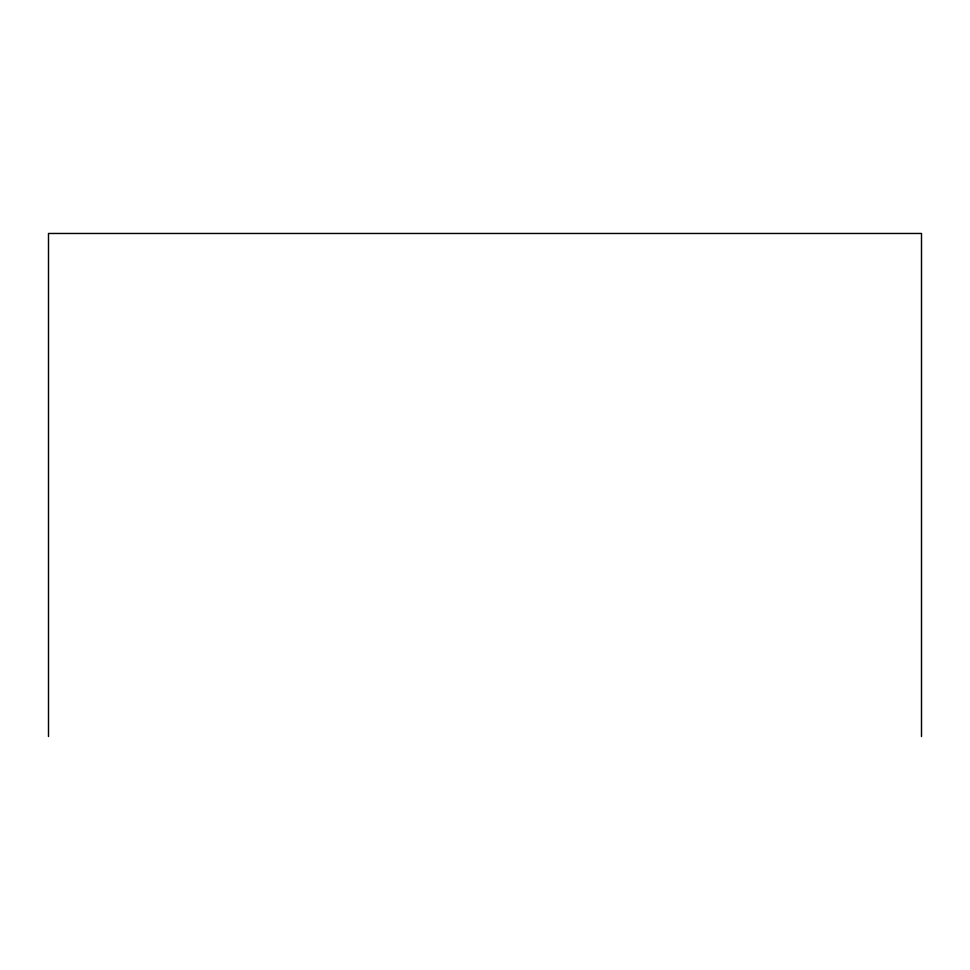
<?xml version="1.0" encoding="UTF-8"?>
<svg xmlns="http://www.w3.org/2000/svg" width="970" height="970" viewBox="0 0 970 970"><rect width="100%" height="100%" fill="white"/><g stroke="black" fill="none" stroke-linecap="round" stroke-linejoin="round"><path stroke-width="1.45" d="M921.5 736.533L921.5 233.467L48.5 233.467L48.5 736.533"/></g></svg>
